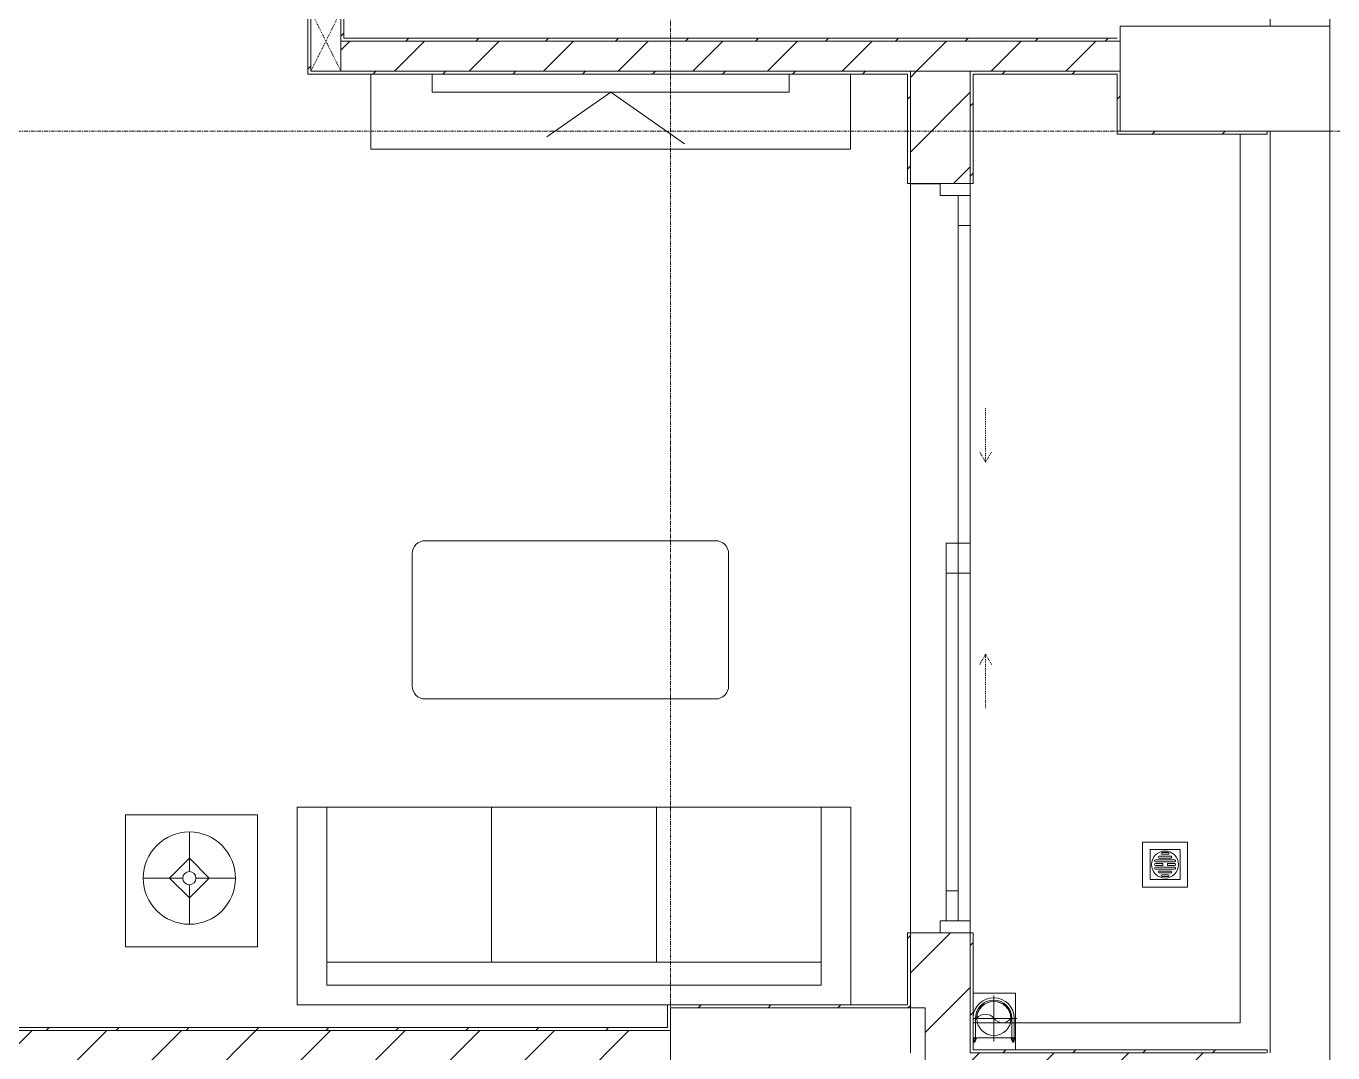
# Model space of a CAD drawing. Header units: millimetres. Extents: x 5357 to 201988, y -16345 to 109895.
# Drawn here: x 50603 to 54962, y 69962 to 73387 of the extents above; entities that cross this region are included whole.
import ezdxf

# ---------------------------------------------------------------- set-up
doc = ezdxf.new("R2010")
doc.units = ezdxf.units.MM
for name, pattern in [('Dash', [6, 3, -3]), ('Grid Line', [22.225, 12.7, -3.175, 3.175, -3.175]), ('IMPORT-CENTER _3_', [10.16, 6.35, -1.27, 1.27, -1.27])]:
    doc.linetypes.add(name, pattern=pattern)
for name, color, linetype, lineweight in [('0-1', 7, 'Continuous', 5), ('A-CLNG', 13, 'Continuous', 9), ('A-DETL-THIN', 151, 'Continuous', 9), ('A-DOOR', 31, 'Continuous', 9), ('A-DOOR-FRAM', 31, 'Continuous', 9), ('A-DOOR-HDLN', 31, 'Dash', 9), ('A-FLOR-1', 10, 'Continuous', 9), ('A-FLOR-2', 53, 'Continuous', 9), ('A-WALL', 113, 'Continuous', 9), ('A-WALL-1', 9, 'Continuous', 18), ('A-WALL-4', 113, 'Continuous', 18), ('A-WALL-PATT-1', 10, 'Continuous', 9), ('A-WALL-PATT-2', 53, 'Continuous', 9), ('A-WALL-PATT-3', 111, 'Continuous', 9), ('G-IMPT', 8, 'Continuous', 9), ('G-IMPT-2', 8, 'IMPORT-CENTER _3_', 9), ('I-FURN', 30, 'Continuous', 9), ('I-FURN-1', 53, 'Continuous', 9), ('I-WALL-1', 9, 'Continuous', 18), ('M-EQPM', 50, 'Continuous', 9), ('S-COLS-2', 9, 'Continuous', 18), ('S-COLS-4', 53, 'Continuous', 9), ('S-COLS-HDLN-1', 53, 'Dash', 9), ('S-GRID-1', 1, 'Grid Line', 9)]:
    doc.layers.add(name, color=color, linetype=linetype, lineweight=lineweight)
pattern_1 = [(45, (0, 0), (-116.67262, 116.67262), [])]
pattern_2 = [(45, (0, 0), (-124.4508, 124.4508), [])]

# ---------------------------------------------------------------- blocks, each defined once
blk = doc.blocks.new('NCV_TKTC_KET CAU_rvt-1-TKCS_MB SÂN ĐƯỜNG NỘI BỘ')
at = {"layer": 'S-COLS-2'}
for p, q in [((54252.6, 73386.9), (54252.6, 73036.9)), ((54952.6, 73386.9), (54252.6, 73386.9)), ((54952.6, 73036.9), (54952.6, 73386.9)), ((54252.6, 73036.9), (54952.6, 73036.9)), ((52752.6, 70111.9), (52752.6, 69761.9)), ((53602.6, 70111.9), (52752.6, 70111.9)), ((53602.6, 69761.9), (53602.6, 70111.9))]:
    blk.add_line(p, q, dxfattribs=at)
blk = doc.blocks.new('G1_SOF - BO TRU - 100x200-V190-TKCS_MB SÂN ĐƯỜNG NỘI BỘ')
at = {"layer": 'S-COLS-2'}
for p, q in [((-50, 100), (50, 100)), ((-50, -100), (-50, 100)), ((50, 100), (50, -100))]:
    blk.add_line(p, q, dxfattribs=at)
at = {"layer": 'S-COLS-HDLN-1'}
for p, q in [((50, -100), (-50, 100)), ((-50, -100), (50, 100))]:
    blk.add_line(p, q, dxfattribs=at)
blk = doc.blocks.new('LOBBY_SOFA_1 - LOBBY_SOFA_1-V218-TKCS_MB SÂN ĐƯỜNG NỘI BỘ')
at = {"layer": 'I-FURN'}
for p, q in [((-2128.3, 1548.5), (-1160.3, 1548.5)), ((-2172.3, 1064.5), (-2172.3, 1504.5)), ((-1116.3, 1504.5), (-1116.3, 1064.5)), ((-1160.3, 1020.5), (-2128.3, 1020.5)), ((-2556, 660), (-708, 660)), ((-2556, 0), (-2556, 660)), ((-2457, 66), (-2457, 660)), ((-1907, 143), (-1907, 660)), ((-1357, 143), (-1357, 660)), ((-807, 660), (-807, 66)), ((-708, 660), (-708, 0)), ((-2688.2, 633.5), (-3128.2, 633.5)), ((-3128.2, 633.5), (-3128.2, 193.5)), ((-2688.2, 193.5), (-2688.2, 633.5)), ((-2915.4, 445), (-2915.4, 577)), ((-2981.4, 423), (-2915.4, 489)), ((-2915.4, 489), (-2849.4, 423)), ((-2937.4, 423), (-3069.4, 423)), ((-2915.4, 357), (-2981.4, 423)), ((-2849.4, 423), (-2915.4, 357)), ((-2915.4, 269), (-2915.4, 401)), ((-2893.4, 423), (-2761.4, 423)), ((-3128.2, 193.5), (-2688.2, 193.5)), ((-807, 143), (-2457, 143)), ((-807, 66), (-2457, 66)), ((-1320, 0), (-2556, 0))]:
    blk.add_line(p, q, dxfattribs=at)
for radius in [154, 22]:
    blk.add_circle((-2915.4, 423), radius, dxfattribs=at)
for centre, start, end in [((-2128.3, 1504.5), 90, 180), ((-1160.3, 1504.5), 0, 90), ((-2128.3, 1064.5), 180, 270), ((-1160.3, 1064.5), 270, 0)]:
    blk.add_arc(centre, 44, start, end, dxfattribs=at)
at = {"layer": 'I-FURN-1'}
for p, q in [((-2128.3, 1548.5), (-1160.3, 1548.5)), ((-2172.3, 1064.5), (-2172.3, 1504.5)), ((-1116.3, 1504.5), (-1116.3, 1064.5)), ((-1160.3, 1020.5), (-2128.3, 1020.5)), ((-2556, 660), (-708, 660)), ((-2556, 0), (-2556, 660)), ((-708, 660), (-708, 0)), ((-3128.2, 633.5), (-2688.2, 633.5)), ((-3128.2, 193.5), (-3128.2, 633.5)), ((-2688.2, 633.5), (-2688.2, 193.5)), ((-2688.2, 193.5), (-3128.2, 193.5)), ((-1320, 0), (-2556, 0))]:
    blk.add_line(p, q, dxfattribs=at)
for centre, start, end in [((-2128.3, 1504.5), 90, 180), ((-1160.3, 1504.5), 0, 90), ((-2128.3, 1064.5), 180, 270), ((-1160.3, 1064.5), 270, 0)]:
    blk.add_arc(centre, 44, start, end, dxfattribs=at)
blk = doc.blocks.new('RES_BAN AN - RES_BAN AN-850636-TKCS_MB SÂN ĐƯỜNG NỘI BỘ')
at = {"layer": 'I-FURN-1'}
for p, q in [((0, 250), (1600, 250)), ((0, 0), (0, 250)), ((1600, 250), (1600, 0))]:
    blk.add_line(p, q, dxfattribs=at)
blk = doc.blocks.new('KE TIVI-2 - KE TIVI-2-850637-TKCS_MB SÂN ĐƯỜNG NỘI BỘ')
at = {"layer": 'I-FURN-1'}
for p, q in [((0, 60), (-245.7, 232.1)), ((213, 209.1), (0, 60)), ((-595.6, 60), (595.6, 60)), ((-595.6, 0), (-595.6, 60)), ((595.6, 60), (595.6, 0))]:
    blk.add_line(p, q, dxfattribs=at)
blk = doc.blocks.new('NCV_TKTC_TANG 1_rvt-1-TKCS_MB SÂN ĐƯỜNG NỘI BỘ')
at = {"layer": 'A-WALL-PATT-1'}
h = blk.add_hatch(dxfattribs=at)
h.set_pattern_fill('FP_1', color=256, style=0, pattern_type=2)
h.set_pattern_definition(pattern_2)
h.paths.add_polyline_path([(51652.6, 73236.9), (54252.6, 73236.9), (54252.6, 73336.9), (51652.6, 73336.9)])
at = {"layer": 'A-WALL-PATT-2'}
h = blk.add_hatch(dxfattribs=at)
h.set_pattern_fill('FP_2', color=256, style=0, pattern_type=2)
h.set_pattern_definition(pattern_1)
h.paths.add_polyline_path([(51552.6, 73226.9), (51552.6, 73436.9), (51542.6, 73436.9), (51542.6, 73226.9)])
h.paths.add_polyline_path([(51552.6, 74336.9), (51552.6, 76436.9), (51542.6, 76436.9), (51542.6, 74336.9)])
h = blk.add_hatch(dxfattribs=at)
h.set_pattern_fill('FP_2', color=256, style=0, pattern_type=2)
h.set_pattern_definition(pattern_1)
h.paths.add_polyline_path([(51662.6, 73346.9), (51662.6, 73436.9), (51652.6, 73436.9), (51652.6, 73346.9)])
h.paths.add_polyline_path([(51652.6, 74336.9), (51662.6, 74336.9), (51661.1, 76426.9), (51652.6, 76426.9), (51652.6, 74390.4)])
h = blk.add_hatch(dxfattribs=at)
h.set_pattern_fill('FP_2', color=256, style=0, pattern_type=2)
h.set_pattern_definition(pattern_1)
h.paths.add_polyline_path([(53776.5, 73336.9), (54252.6, 73336.9), (54252.6, 73346.9), (51652.6, 73346.9), (51652.6, 73336.9), (53774.6, 73336.9)])
h = blk.add_hatch(dxfattribs=at)
h.set_pattern_fill('FP_2', color=256, style=0, pattern_type=2)
h.set_pattern_definition(pattern_1)
h.paths.add_polyline_path([(51556.4, 73226.9), (53552.6, 73226.9), (53552.6, 73236.9), (51552.6, 73236.9), (51552.6, 73226.9)])
h = blk.add_hatch(dxfattribs=at)
h.set_pattern_fill('FP_2', color=256, style=0, pattern_type=2)
h.set_pattern_definition(pattern_1)
h.paths.add_polyline_path([(53552.6, 70121.9), (53552.6, 70362.4), (53542.6, 70360.3), (53542.6, 70121.9)])
h.paths.add_polyline_path([(53542.6, 72862.4), (53552.6, 72862.4), (53550, 73226.9), (53542.6, 73226.9), (53542.6, 73197.9)])
h = blk.add_hatch(dxfattribs=at)
h.set_pattern_fill('FP_2', color=256, style=0, pattern_type=2)
h.set_pattern_definition(pattern_1)
h.paths.add_polyline_path([(53774.6, 73226.9), (54252.6, 73226.9), (54252.6, 73236.9), (53752.6, 73236.9), (53752.6, 73226.9), (53762.6, 73226.9)])
h = blk.add_hatch(dxfattribs=at)
h.set_pattern_fill('FP_2', color=256, style=0, pattern_type=2)
h.set_pattern_definition(pattern_1)
h.paths.add_polyline_path([(53752.6, 69961.9), (53762.6, 69961.9), (53762.6, 70362.4), (53752.6, 70360.3), (53752.6, 70061.9)])
h.paths.add_polyline_path([(53762.6, 72862.4), (53762.6, 73226.9), (53752.6, 73226.9), (53752.6, 72862.4)])
h = blk.add_hatch(dxfattribs=at)
h.set_pattern_fill('FP_2', color=256, style=0, pattern_type=2)
h.set_pattern_definition(pattern_1)
h.paths.add_polyline_path([(54252.6, 73036.9), (54252.6, 73036.9), (54252.6, 73226.9), (54242.6, 73226.9), (54242.6, 73036.9)])
h = blk.add_hatch(dxfattribs=at)
h.set_pattern_fill('FP_2', color=256, style=0, pattern_type=2)
h.set_pattern_definition(pattern_1)
h.paths.add_polyline_path([(54742.6, 73026.9), (54742.6, 73036.9), (54242.6, 73036.9), (54242.6, 73026.9), (54652.6, 73026.9)])
h = blk.add_hatch(dxfattribs=at)
h.set_pattern_fill('FP_2', color=256, style=0, pattern_type=2)
h.set_pattern_definition(pattern_1)
h.paths.add_polyline_path([(53169.4, 70111.9), (53552.6, 70111.9), (53552.6, 70121.9), (52742.6, 70121.9), (52742.6, 70111.9), (53162.2, 70111.9)])
h = blk.add_hatch(dxfattribs=at)
h.set_pattern_fill('FP_2', color=256, style=0, pattern_type=2)
h.set_pattern_definition(pattern_1)
h.paths.add_polyline_path([(51057.4, 70036.9), (52742.6, 70037), (52742.6, 70046.9), (49362.6, 70046.9), (49362.6, 70036.9), (50152.6, 70036.9)])
h = blk.add_hatch(dxfattribs=at)
h.set_pattern_fill('FP_2', color=256, style=0, pattern_type=2)
h.set_pattern_definition(pattern_1)
h.paths.add_polyline_path([(54642.5, 69961.9), (54742.6, 69961.9), (54742.6, 69971.9), (53762.6, 69971.9), (53762.6, 69961.9), (54552.6, 69961.9)])
at = {"layer": 'A-FLOR-1'}
for p, q in [((53552.6, 72860.3), (53552.6, 70362.4)), ((53552.6, 70362.4), (53552.6, 72860.3))]:
    blk.add_line(p, q, dxfattribs=at)
at = {"layer": 'A-FLOR-2'}
for p, q in [((53552.6, 70362.4), (53552.6, 72861.9)), ((53652.6, 72860.3), (53552.6, 72860.3)), ((53552.6, 72860.3), (53552.6, 70362.4)), ((53752.6, 70401.9), (53752.6, 71561.9))]:
    blk.add_line(p, q, dxfattribs=at)
at = {"layer": 'A-WALL-1'}
for p, q in [((54252.6, 73336.9), (51652.6, 73336.9)), ((54252.6, 73236.9), (54252.6, 73336.9)), ((51652.6, 73236.9), (54252.6, 73236.9))]:
    blk.add_line(p, q, dxfattribs=at)
at = {"layer": 'I-WALL-1'}
for p, q in [((51542.6, 73436.9), (51542.6, 73226.9)), ((51662.6, 73346.9), (51662.6, 73436.9)), ((51652.6, 73336.9), (54252.6, 73336.9)), ((54242.6, 73346.9), (51662.6, 73346.9)), ((54252.6, 73336.9), (54252.6, 73346.9)), ((51542.6, 73226.9), (51552.6, 73226.9)), ((51552.6, 73226.9), (53542.6, 73226.9)), ((53552.6, 73236.9), (51652.6, 73236.9)), ((53542.6, 73226.9), (53542.6, 72862.4)), ((53552.6, 73226.9), (53552.6, 73236.9)), ((53552.6, 72862.4), (53552.6, 73226.9)), ((54252.6, 73236.9), (53752.6, 73236.9)), ((53752.6, 73236.9), (53752.6, 73226.9)), ((53752.6, 73226.9), (53752.6, 72862.4)), ((53762.6, 73226.9), (54242.6, 73226.9)), ((53762.6, 72862.4), (53762.6, 73226.9)), ((54242.6, 73226.9), (54242.6, 73036.9)), ((54252.6, 73226.9), (54252.6, 73236.9)), ((54252.6, 73036.9), (54252.6, 73226.9)), ((54242.6, 73036.9), (54242.6, 73026.9)), ((54242.6, 73026.9), (54742.6, 73026.9)), ((54742.6, 73036.9), (54252.6, 73036.9)), ((54742.6, 73026.9), (54742.6, 73036.9)), ((53542.6, 72862.4), (53552.6, 72862.4)), ((53752.6, 72862.4), (53762.6, 72862.4)), ((53542.6, 70362.4), (53542.6, 70121.9)), ((53552.6, 70362.4), (53542.6, 70362.4)), ((53552.6, 70121.9), (53552.6, 70362.4)), ((53762.6, 70362.4), (53752.6, 70362.4)), ((53752.6, 70361.9), (53752.6, 69961.9)), ((53762.6, 69971.9), (53762.6, 70362.4)), ((53542.6, 70121.9), (52742.6, 70121.9)), ((52742.6, 70121.9), (52742.6, 70111.9)), ((52742.6, 70111.9), (52742.6, 70046.9)), ((52752.6, 70111.9), (53552.6, 70111.9)), ((52752.6, 70036.9), (52752.6, 70111.9)), ((53552.6, 70111.9), (53552.6, 70121.9)), ((52742.6, 70046.9), (49362.6, 70046.9)), ((49362.6, 70036.9), (52742.6, 70036.9)), ((52742.6, 70036.9), (52752.6, 70036.9)), ((53752.6, 69961.9), (53762.6, 69961.9)), ((54742.6, 69971.9), (53762.6, 69971.9)), ((53762.6, 69961.9), (54740.2, 69961.9)), ((54742.6, 69961.9), (54742.6, 69971.9))]:
    blk.add_line(p, q, dxfattribs=at)
at = {"layer": 'I-FURN-1', "rotation": 180}
for name, p in [('RES_BAN AN - RES_BAN AN-850636-TKCS_MB SÂN ĐƯỜNG NỘI BỘ', (53352.9, 73226.9)), ('KE TIVI-2 - KE TIVI-2-850637-TKCS_MB SÂN ĐƯỜNG NỘI BỘ', (52552.9, 73226.9))]:
    blk.add_blockref(name, p, dxfattribs=at)
at = {"layer": 'I-FURN-1'}
blk.add_blockref('LOBBY_SOFA_1 - LOBBY_SOFA_1-V218-TKCS_MB SÂN ĐƯỜNG NỘI BỘ', (54062.6, 70121.9), dxfattribs=at)
at = {"layer": 'S-COLS-4', "rotation": 180}
blk.add_blockref('G1_SOF - BO TRU - 100x200-V190-TKCS_MB SÂN ĐƯỜNG NỘI BỘ', (51602.6, 73336.9), dxfattribs=at)
blk = doc.blocks.new('TKTC_XREF_251221_MB TANG 1 - TKTC_XREF_260130_MB TANG 1_dwg_THU NUOC - THU NUOC-444531-TKCS_MB TẦNG 1-4202124-TKCS_MB SÂN ĐƯỜNG NỘI BỘ')
at = {"layer": 'M-EQPM'}
for p, q in [((-23.3, 10.8), (40.9, 10.8)), ((40.9, 4.8), (-23.3, 4.8)), ((-11, 23.3), (28.5, 23.3)), ((28.5, 17.3), (-11, 17.3)), ((-1.1, 35.6), (18.5, 35.6)), ((18.5, 29.6), (-1.1, 29.6)), ((-23.3, -13.6), (40.9, -13.6)), ((40.9, -19.6), (-23.3, -19.6)), ((-11, -26.1), (28.5, -26.1)), ((28.5, -32.1), (-11, -32.1)), ((-1.1, -38.5), (18.5, -38.5)), ((18.5, -44.5), (-1.1, -44.5))]:
    blk.add_line(p, q, dxfattribs=at)
at = {"layer": 'M-EQPM', "flags": 128}
for points in [[(83.7, -79.4), (83.7, 70.6), (-66.3, 70.6), (-66.3, -79.4)], [(58.7, -54.4), (58.7, 45.6), (-41.3, 45.6), (-41.3, -54.4)]]:
    blk.add_lwpolyline(points, close=True, dxfattribs=at)
for points in [[(-23.3, -1.2), (0.7, -1.2), (0.7, -7.2), (-23.3, -7.2)], [(40.9, -7.2), (16.7, -7.2), (16.7, -1.2), (40.9, -1.2)]]:
    blk.add_lwpolyline(points, dxfattribs=at)
at = {"layer": 'M-EQPM'}
for centre, radius, start, end in [((8.7, -4.4), 45, 360, 180), ((8.7, -4.4), 45, 360, 180), ((-23.3, 7.8), 3, 90, 270), ((-11, 20.3), 3, 90, 270), ((-1.1, 32.6), 3, 90, 270), ((18.5, 32.6), 3, 270, 90), ((28.5, 20.3), 3, 270, 90), ((40.9, 7.8), 3, 270, 90), ((8.7, -4.4), 45, 180, 360), ((8.7, -4.4), 45, 180, 360), ((-23.3, -4.2), 3, 90, 270), ((-23.3, -16.6), 3, 90, 270), ((-11, -29.1), 3, 90, 270), ((-1.1, -41.5), 3, 90, 270), ((18.5, -41.5), 3, 270, 90), ((28.5, -29.1), 3, 270, 90), ((40.9, -4.2), 3, 270, 90), ((40.9, -16.6), 3, 270, 90)]:
    blk.add_arc(centre, radius, start, end, dxfattribs=at)
blk = doc.blocks.new('TKTC_XREF_251221_MB TANG 1 - TKTC_XREF_260130_MB TANG 1_dwg_CUM U_DN100-V284-TKCS_MB SÂN ĐƯỜNG NỘI BỘ')
at = {"layer": 'G-IMPT'}
for p, q in [((-79.1, 66.6), (-79.1, 63.4)), ((-76.6, 66.6), (-76.6, 63.4)), ((-74.6, 66.6), (-74.6, 63.4)), ((-72.7, 69.3), (-72.7, 60.7)), ((-66.9, 67.9), (-71.7, 67.9)), ((-66.9, 62.1), (-71.7, 62.1)), ((-65, 69), (0, 69)), ((-79.1, -63.4), (-79.1, -66.6)), ((-76.6, -63.4), (-76.6, -66.6)), ((-74.6, -63.4), (-74.6, -66.6)), ((-72.7, -60.7), (-72.7, -68.3)), ((-66.9, -62.1), (-71.7, -62.1)), ((-66.9, -67.9), (-71.7, -67.9))]:
    blk.add_line(p, q, dxfattribs=at)
at = {"layer": 'G-IMPT', "flags": 128}
for points in [[(-72.7, 67.6), (-78.1, 67.6), (-78.1, 62.4), (-72.7, 62.4)], [(-71.7, 59.2), (-66.9, 59.2), (-66.9, 70.8), (-71.7, 70.8)], [(-66.9, 70.8), (-66.9, 72.7), (-65, 72.7), (-65, 57.3), (-66.9, 57.3), (-66.9, 59.2)], [(-65, 61), (0, 61), (0, 57)], [(-72.7, -62.4), (-78.1, -62.4), (-78.1, -67.6), (-72.7, -67.6)], [(-66.9, -68.3), (-66.9, -59.2), (-71.7, -59.2)], [(-66.9, -59.2), (-66.9, -57.3), (-65, -57.3), (-65, -68.3)], [(-65, -61), (0, -61), (0, -57)]]:
    blk.add_lwpolyline(points, dxfattribs=at)
at = {"layer": 'G-IMPT'}
for centre, radius, start, end in [((-78.1, 66.6), 0.96, 90, 180), ((-78.1, 63.4), 0.96, 180, 270), ((-71.1, 69.3), 1.56, 112.6199, 247.3801), ((-67.9, 65), 4.8, 143.1301, 216.8699), ((-71.1, 60.7), 1.56, 112.6199, 247.3801), ((0, 0), 69, 271.9548, 90), ((0, 0), 61, 270, 90), ((0, 0), 57, 270, 90), ((-78.1, -63.4), 0.96, 90, 180), ((-78.1, -66.6), 0.96, 180, 270), ((-71.1, -60.7), 1.56, 112.6199, 247.3801), ((-67.9, -65), 4.8, 143.1301, 216.8699)]:
    blk.add_arc(centre, radius, start, end, dxfattribs=at)
blk = doc.blocks.new('TKTC_XREF_251221_MB TANG 1 - TKTC_XREF_260130_MB TANG 1_dwg_$cc-V285-TKCS_MB SÂN ĐƯỜNG NỘI BỘ')
at = {"layer": 'G-IMPT'}
blk.add_circle((0, 0), 0.5, dxfattribs=at)
for centre, radius, start, end in [((0, 0), 0.5, 90, 270), ((0.188, 0.25), 0.313, 126.8699, 233.1301), ((-0.188, -0.25), 0.313, 306.8699, 53.1301)]:
    blk.add_arc(centre, radius, start, end, dxfattribs=at)
at = {"layer": 'G-IMPT-2'}
for p, q in [((0, -0.673), (0, 0.607)), ((-0.673, 0), (0.673, 0))]:
    blk.add_line(p, q, dxfattribs=at)
blk = doc.blocks.new('TKTC_XREF_251221_MB TANG 1 - TKTC_XREF_260130_MB TANG 1_dwg-4202109-TKCS_MB SÂN ĐƯỜNG NỘI BỘ')
at = {"layer": 'G-IMPT'}
blk.add_line((-149389.1, -331334.8), (-149248.6, -331334.8), dxfattribs=at)
at = {"layer": 'G-IMPT', "flags": 128}
for points in [[(-149248.6, -331334.8), (-149248.6, -331185.1), (-149389.1, -331185.1)], [(-149389.1, -331334.9), (-149248.3, -331334.9), (-149248.6, -331374.7)]]:
    blk.add_lwpolyline(points, dxfattribs=at)
at = {"extrusion": (0, 0, -1), "zscale": -1}
blk.add_blockref('TKTC_XREF_251221_MB TANG 1 - TKTC_XREF_260130_MB TANG 1_dwg_THU NUOC - THU NUOC-444531-TKCS_MB TẦNG 1-4202124-TKCS_MB SÂN ĐƯỜNG NỘI BỘ', (148740.4, -330752), dxfattribs=at)
at = {"extrusion": (0, 0, -1)}
for name, p, xscale, yscale, zscale, rotation in [('TKTC_XREF_251221_MB TANG 1 - TKTC_XREF_260130_MB TANG 1_dwg_CUM U_DN100-V284-TKCS_MB SÂN ĐƯỜNG NỘI BỘ', (149321, -331269.8), 0.9975000000000006, 0.9975000000000006, -0.9975000000000006, 90.00099133829468), ('TKTC_XREF_251221_MB TANG 1 - TKTC_XREF_260130_MB TANG 1_dwg_$cc-V285-TKCS_MB SÂN ĐƯỜNG NỘI BỘ', (149320.1, -331269.8), 113.7150000000073, 113.7150000000073, -113.7150000000073, 269.9990086637467)]:
    blk.add_blockref(name, p, dxfattribs=dict(at, xscale=xscale, yscale=yscale, zscale=zscale, rotation=rotation))
blk = doc.blocks.new('TKTC_XREF_251221_MB TANG 1 - TKTC_XREF_251221_MB TANG 1-2038492-TKCS_MB SÂN ĐƯỜNG NỘI BỘ')
blk.add_blockref('TKTC_XREF_251221_MB TANG 1 - TKTC_XREF_260130_MB TANG 1_dwg-4202109-TKCS_MB SÂN ĐƯỜNG NỘI BỘ', (169499.1, 384109.7))
blk = doc.blocks.new('DEG_02-DEG_03 - DEG_02-2500x2400mm-CỬA ĐI 02 CÁNH TRƯỢT-V13-TKCS_MB SÂN ĐƯỜNG NỘI BỘ')
at = {"layer": 'A-DOOR'}
for p, q in [((-1110, 100), (-1210, 100)), ((-1210, 100), (-1210, 60)), ((-1110, 60), (-1110, 100)), ((-1110, 100), (-50, 100)), ((50, 100), (-50, 100)), ((-50, 100), (-50, 60)), ((50, 60), (50, 100)), ((-1210, 60), (-1110, 60)), ((-50, 60), (-1110, 60)), ((50, 60), (-50, 60)), ((-50, 60), (-50, 20)), ((-50, 60), (50, 60)), ((50, 20), (50, 60)), ((50, 60), (1110, 60)), ((1210, 60), (1110, 60)), ((1110, 60), (1110, 20)), ((1210, 20), (1210, 60)), ((-50, 20), (50, 20)), ((1110, 20), (50, 20)), ((1110, 20), (1210, 20))]:
    blk.add_line(p, q, dxfattribs=at)
at = {"layer": 'A-DOOR-FRAM'}
for p, q in [((-1210, 100), (-1250, 100)), ((-1250, 100), (-1250, 0)), ((-1210, 0), (-1210, 100)), ((1250, 100), (1210, 100)), ((1210, 100), (1210, 0)), ((1250, 0), (1250, 100)), ((-1250, 0), (-1210, 0)), ((1210, 0), (1250, 0))]:
    blk.add_line(p, q, dxfattribs=at)
at = {"layer": 'A-DOOR-HDLN'}
for p, q in [((-500.4, 151.1), (-320.4, 151.1)), ((-320.4, 151.1), (-355, 171.1)), ((-320.4, 151.1), (-355, 131.1)), ((320.4, 151.1), (355, 171.1)), ((320.4, 151.1), (355, 131.1)), ((500.4, 151.1), (320.4, 151.1))]:
    blk.add_line(p, q, dxfattribs=at)

msp = doc.modelspace()

# ---------------------------------------------------------------- hatches: boundary and pattern name
at = {"layer": 'A-WALL-PATT-3'}
h = msp.add_hatch(dxfattribs=at)
h.set_pattern_fill('FP_1', color=256, style=0, pattern_type=2)
h.set_pattern_definition(pattern_2)
h.paths.add_polyline_path([(53602.6, 69961.9), (53752.6, 69961.9), (53752.6, 70361.9), (53552.6, 70360.3), (53552.6, 70111.9), (53602.6, 70111.9), (53602.6, 69999.4)])
h.paths.add_polyline_path([(53686, 72861.9), (53752.6, 72861.9), (53752.6, 73236.9), (53552.6, 73236.9), (53552.6, 72861.9), (53652.6, 72861.9)])
h = msp.add_hatch(dxfattribs=at)
h.set_pattern_fill('FP_1', color=256, style=0, pattern_type=2)
h.set_pattern_definition(pattern_2)
h.paths.add_polyline_path([(51181.9, 69836.9), (52752.6, 69836.9), (52752.6, 70036.9), (49352.6, 70036.9), (49352.6, 69836.9), (50152.6, 69836.9)])
h = msp.add_hatch(dxfattribs=at)
h.set_pattern_fill('FP_1', color=256, style=0, pattern_type=2)
h.set_pattern_definition(pattern_2)
h.paths.add_polyline_path([(53774.6, 69761.9), (54552.6, 69761.9), (54552.6, 69961.9), (53602.6, 69961.9), (53602.6, 69761.9)])

# ---------------------------------------------------------------- linework, layer by layer
at = {"layer": 'A-CLNG'}
for p, q in [((54652.6, 70061.9), (54652.6, 73026.9)), ((53762.6, 70061.9), (54652.6, 70061.9))]:
    msp.add_line(p, q, dxfattribs=at)
at = {"layer": 'A-DETL-THIN'}
for p, q in [((54952.6, 78236.9), (54952.6, 69761.9)), ((54952.6, 69761.9), (54952.6, 78236.9))]:
    msp.add_line(p, q, dxfattribs=at)
at = {"layer": 'A-WALL'}
for p, q in [((54752.6, 69961.9), (54752.6, 73036.9)), ((54952.6, 73036.9), (54952.6, 69961.9)), ((53552.6, 70362.4), (53552.6, 72861.9)), ((53752.6, 71561.9), (53752.6, 70401.9))]:
    msp.add_line(p, q, dxfattribs=at)
at = {"layer": 'A-WALL-4'}
for p, q in [((54752.6, 74235.3), (54752.6, 73386.9)), ((54752.6, 73386.9), (54952.6, 73386.9)), ((54952.6, 73386.9), (54952.6, 73391.9)), ((53552.6, 73236.9), (53552.6, 72861.9)), ((53752.6, 73236.9), (53552.6, 73236.9)), ((53752.6, 72861.9), (53752.6, 73236.9)), ((53552.6, 72861.9), (53652.6, 72861.9)), ((53552.6, 70361.9), (53552.6, 69961.9)), ((53652.6, 70361.9), (53552.6, 70361.9)), ((53752.6, 69961.9), (53752.6, 70361.9)), ((52752.6, 70036.9), (49352.6, 70036.9)), ((52752.6, 69836.9), (52752.6, 70036.9))]:
    msp.add_line(p, q, dxfattribs=at)
at = {"layer": 'S-GRID-1'}
for p, q in [((52752.6, 20960.6), (52752.6, 80482.7)), ((54952.6, 20960.6), (54952.6, 80482.7)), ((131551.8, 73036.9), (29351.8, 73036.9))]:
    msp.add_line(p, q, dxfattribs=at)

# ---------------------------------------------------------------- block references
at = {"layer": '0-1'}
for name in ['NCV_TKTC_KET CAU_rvt-1-TKCS_MB SÂN ĐƯỜNG NỘI BỘ', 'NCV_TKTC_TANG 1_rvt-1-TKCS_MB SÂN ĐƯỜNG NỘI BỘ']:
    msp.add_blockref(name, (0, 0), dxfattribs=at)
at = {"layer": 'A-DOOR', "rotation": 269.9999999999998}
msp.add_blockref('DEG_02-DEG_03 - DEG_02-2500x2400mm-CỬA ĐI 02 CÁNH TRƯỢT-V13-TKCS_MB SÂN ĐƯỜNG NỘI BỘ', (53652.6, 71611.9), dxfattribs=at)
at = {"layer": 'M-EQPM'}
msp.add_blockref('TKTC_XREF_251221_MB TANG 1 - TKTC_XREF_251221_MB TANG 1-2038492-TKCS_MB SÂN ĐƯỜNG NỘI BỘ', (33652.6, 17236.9), dxfattribs=at)

doc.saveas('drawing.dxf')
